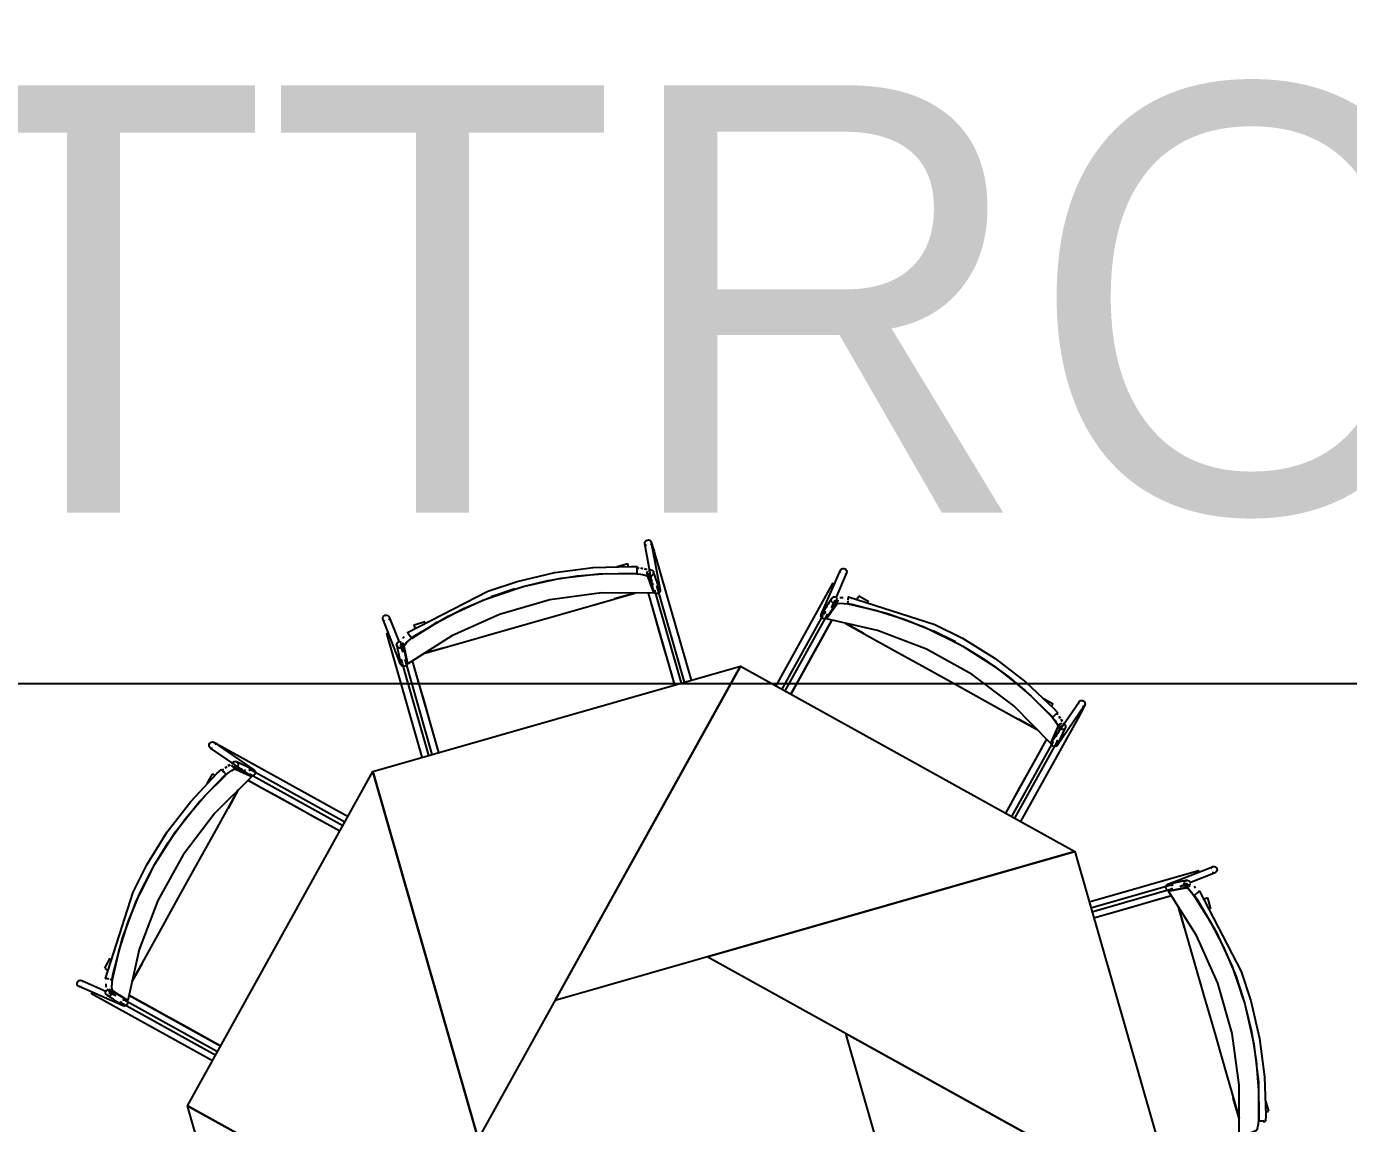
# Model space of a CAD drawing. Header units: metres. Extents: x 3.2 to 22.3, y 0.7 to 22.8.
# Drawn here: x 10.625 to 11.492, y 17.861 to 18.581 of the extents above; entities that cross this region are included whole.
import ezdxf

# ---------------------------------------------------------------- set-up
doc = ezdxf.new("R2010")
doc.units = ezdxf.units.M
for name, color, linetype in [('ARREDI', 9, 'Continuous'), ('PARETI_STRUTTURE', 7, 'Continuous'), ('WAYFINDING_RIQUADRI', 7, 'Continuous'), ('WAYFINDING_TESTI', 7, 'Continuous')]:
    doc.layers.add(name, color=color, linetype=linetype)

msp = doc.modelspace()

# ---------------------------------------------------------------- linework, layer by layer
at = {"layer": 'ARREDI'}
for points in [[(11.03091, 18.2431), (11.03145, 18.24361), (11.03215, 18.24392), (11.0329, 18.24397), (11.03362, 18.24377), (11.03422, 18.24332), (11.03463, 18.24271), (11.03479, 18.24224), (11.03479, 18.24222), (11.03481, 18.24199), (11.03473, 18.24124), (11.0344, 18.24057)], [(11.0317, 18.23991), (11.0311, 18.24034), (11.03068, 18.24097), (11.03053, 18.24144), (11.03053, 18.24145), (11.0305, 18.24169), (11.03058, 18.24244), (11.03092, 18.2431)], [(11.01932, 18.22852), (11.01931, 18.22855)], [(11.01991, 18.22645), (11.0197, 18.22716), (11.01952, 18.2278), (11.0194, 18.22825), (11.01931, 18.22852)], [(11.02564, 18.22619), (11.02566, 18.22647)], [(11.0361, 18.23269), (11.03674, 18.23287)], [(11.03752, 18.23309), (11.03724, 18.23301), (11.03674, 18.23287)], [(11.03757, 18.23311), (11.03756, 18.23311)], [(11.0252, 18.22183), (11.02763, 18.22163), (11.0299, 18.22122), (11.03151, 18.22071), (11.03221, 18.22017), (11.03433, 18.21465), (11.03642, 18.20913), (11.0022, 18.20932), (10.96824, 18.20464), (10.93528, 18.19518), (10.90402, 18.18117), (10.87509, 18.16286), (10.87281, 18.17447)], [(10.95081, 18.21342), (10.96701, 18.21735), (10.98622, 18.22042), (11.00562, 18.22192), (11.02505, 18.22185)], [(10.95081, 18.21341), (10.96705, 18.21735), (10.9863, 18.22042), (11.00573, 18.22192), (11.0252, 18.22184)], [(11.0252, 18.22184), (11.02776, 18.22162), (11.02998, 18.22122), (11.03155, 18.2207), (11.03223, 18.22017)], [(11.02542, 18.22221), (11.02544, 18.22245), (11.02545, 18.2229), (11.02549, 18.22354)], [(11.02549, 18.22355), (11.02553, 18.22427), (11.02557, 18.22502), (11.02561, 18.22569)], [(11.02561, 18.22569), (11.02668, 18.22559)], [(11.02669, 18.22559), (11.02561, 18.22568)], [(11.02912, 18.22527), (11.02798, 18.22548)], [(11.02809, 18.22546), (11.02934, 18.22524)], [(11.03184, 18.22456), (11.03025, 18.22507)], [(11.03031, 18.22507), (11.03188, 18.22455)], [(11.03589, 18.22111), (11.03535, 18.22059), (11.03465, 18.22027), (11.03391, 18.22022), (11.03319, 18.22041), (11.0326, 18.22083), (11.0326, 18.22084), (11.03219, 18.22144), (11.03214, 18.22158), (11.03201, 18.22215), (11.03211, 18.22288), (11.03244, 18.22355)], [(11.03298, 18.22407), (11.03367, 18.22438), (11.03441, 18.22445), (11.03513, 18.22425), (11.03573, 18.22382), (11.03577, 18.22378), (11.03613, 18.22322), (11.03619, 18.22308), (11.03631, 18.2225), (11.03622, 18.22177), (11.03588, 18.2211)], [(11.03526, 18.21696), (11.03466, 18.21851), (11.03312, 18.22252)], [(11.15878, 18.22238), (11.1586, 18.2231), (11.1587, 18.22385), (11.15878, 18.22407), (11.15878, 18.22409), (11.15903, 18.22451), (11.15957, 18.22502), (11.16027, 18.22531), (11.16102, 18.22535), (11.16174, 18.22513), (11.16234, 18.22467), (11.16275, 18.22406)], [(11.16275, 18.22405), (11.16293, 18.22333), (11.16283, 18.22258), (11.16275, 18.22236), (11.16275, 18.22235), (11.1625, 18.22193), (11.16196, 18.22142)], [(10.8856, 18.16951), (10.89938, 18.17347), (10.92149, 18.1798), (10.94368, 18.18616), (10.96591, 18.19254), (10.9881, 18.1989), (11.01022, 18.20525), (11.02399, 18.20919)], [(10.94542, 18.21187), (10.9299, 18.20673)], [(10.92994, 18.20674), (10.94541, 18.21186)], [(11.024, 18.20918), (11.01059, 18.20534)], [(11.05002, 18.1494), (11.04645, 18.16183), (11.04289, 18.17428), (11.03932, 18.1867), (11.03577, 18.19911), (11.03289, 18.20914)], [(11.03617, 18.21457), (11.03582, 18.21548)], [(11.03642, 18.20912), (11.03663, 18.2114)], [(11.04018, 18.20962), (11.03963, 18.20911), (11.03894, 18.2088), (11.03819, 18.20875), (11.03747, 18.20896), (11.03687, 18.2094), (11.03645, 18.21001)], [(11.03867, 18.21302), (11.03939, 18.21281), (11.04, 18.21238), (11.04042, 18.21175), (11.04056, 18.21128), (11.04058, 18.21103), (11.04051, 18.21029), (11.04018, 18.20963)], [(11.15403, 18.21581), (11.15401, 18.21582)], [(11.15406, 18.21579), (11.15432, 18.21565), (11.15477, 18.2154)], [(11.15477, 18.2154), (11.15535, 18.21508)], [(10.87787, 18.1796), (10.89435, 18.18999), (10.91161, 18.19902), (10.92932, 18.20652)], [(10.87799, 18.17969), (10.89444, 18.19005), (10.91169, 18.19905), (10.92935, 18.20652)], [(11.29756, 18.12775), (11.29914, 18.12589), (11.30045, 18.124), (11.30122, 18.1225), (11.30135, 18.12163), (11.29893, 18.11621), (11.29651, 18.11082), (11.27245, 18.13517), (11.24513, 18.15586), (11.21514, 18.17249), (11.18313, 18.18468), (11.14974, 18.1922), (11.15301, 18.19711), (11.15632, 18.20201)], [(11.15275, 18.19974), (11.15355, 18.20093), (11.15687, 18.20585)], [(11.15295, 18.20374), (11.15277, 18.20447), (11.15286, 18.2052), (11.15309, 18.20573), (11.15319, 18.20587), (11.15366, 18.20633), (11.15372, 18.20636), (11.1544, 18.20663), (11.15513, 18.20666), (11.15586, 18.20644), (11.15645, 18.20598)], [(11.15704, 18.20463), (11.15696, 18.20389), (11.15672, 18.20336), (11.15662, 18.20324), (11.15611, 18.20274), (11.1561, 18.20274), (11.15541, 18.20246), (11.15468, 18.20243), (11.15397, 18.20266), (11.15336, 18.20311), (11.15296, 18.20374)], [(11.1563, 18.20202), (11.15708, 18.20238), (11.15873, 18.20253), (11.16099, 18.20242), (11.16352, 18.20206)], [(11.15632, 18.20202), (11.15712, 18.20238), (11.15882, 18.20252), (11.16111, 18.2024), (11.16353, 18.20206)], [(11.15847, 18.20627), (11.15933, 18.20634), (11.16058, 18.20629)], [(11.15927, 18.20635), (11.16058, 18.20629)], [(11.16364, 18.20377), (11.16353, 18.20315), (11.16344, 18.20269), (11.1634, 18.20247)], [(11.16353, 18.20206), (11.18251, 18.19776), (11.20111, 18.19192), (11.21893, 18.18471)], [(11.16367, 18.20203), (11.18263, 18.19772), (11.20119, 18.19191), (11.21896, 18.1847)], [(11.16375, 18.20451), (11.16388, 18.20524), (11.16399, 18.20589), (11.16407, 18.20639), (11.16413, 18.20667), (11.16413, 18.20671), (11.16413, 18.2067), (11.16409, 18.20646)], [(11.17076, 18.20724), (11.17064, 18.207), (11.1704, 18.20658), (11.17008, 18.206), (11.16972, 18.20536)], [(10.86015, 18.19061), (10.85951, 18.191), (10.85905, 18.19159), (10.85894, 18.19181), (10.85894, 18.19182), (10.85882, 18.19229), (10.85885, 18.19304), (10.85912, 18.19374), (10.85964, 18.19429), (10.86029, 18.19464), (10.86104, 18.19475), (10.86178, 18.1946)], [(10.86177, 18.1946), (10.86241, 18.19421), (10.86287, 18.19363), (10.86298, 18.19341), (10.86298, 18.1934), (10.86311, 18.19292), (10.86308, 18.19217), (10.8628, 18.19148)], [(11.12631, 18.14293), (11.13217, 18.1535), (11.13958, 18.16687), (11.14699, 18.18025), (11.15318, 18.19142)], [(11.14619, 18.19352), (11.14601, 18.19424), (11.14611, 18.19499), (11.14619, 18.19521), (11.14619, 18.19523), (11.14644, 18.19565), (11.14698, 18.19616), (11.14768, 18.19645), (11.14843, 18.19649), (11.14915, 18.19627)], [(11.14991, 18.19306), (11.14937, 18.19255), (11.14867, 18.19227), (11.14792, 18.19223), (11.1472, 18.19244), (11.14661, 18.1929), (11.14619, 18.19352)], [(10.86143, 18.1826), (10.86141, 18.1826), (10.86147, 18.18262), (10.86225, 18.18284)], [(10.86225, 18.18284), (10.86289, 18.18302)], [(10.87516, 18.18311), (10.87502, 18.18331), (10.87501, 18.18332), (10.87504, 18.18328), (10.8752, 18.18306), (10.8755, 18.18264), (10.87588, 18.1821), (10.87631, 18.18149), (10.87673, 18.18089)], [(10.87993, 18.18631), (10.87972, 18.18703), (10.87954, 18.18766), (10.8794, 18.18813), (10.87933, 18.18838)], [(11.17405, 18.18269), (11.16184, 18.18947)], [(11.16185, 18.18946), (11.17439, 18.18251), (11.19452, 18.17136), (11.21471, 18.16017), (11.23492, 18.14896), (11.25512, 18.13776), (11.27524, 18.12661), (11.28777, 18.11967)], [(11.23411, 18.17711), (11.2195, 18.18445)], [(11.21954, 18.18443), (11.2341, 18.17711)], [(10.86921, 18.17332), (10.86857, 18.1737), (10.86811, 18.17427), (10.8679, 18.17483), (10.86787, 18.17498), (10.86789, 18.17565), (10.8679, 18.1757), (10.86818, 18.17638), (10.86869, 18.17693), (10.86935, 18.17727)], [(10.87147, 18.17683), (10.87193, 18.17625), (10.87214, 18.1757), (10.87217, 18.17555), (10.87214, 18.17483), (10.87186, 18.17415), (10.87135, 18.17361), (10.8707, 18.17326), (10.86995, 18.17316), (10.86921, 18.17332)], [(10.87189, 18.17033), (10.87162, 18.17175), (10.87049, 18.17757)], [(10.87182, 18.17963), (10.8728, 18.18051)], [(10.87281, 18.1805), (10.87188, 18.17967)], [(10.87279, 18.17446), (10.87309, 18.17527), (10.87415, 18.17654), (10.87582, 18.17806), (10.87788, 18.1796)], [(10.87281, 18.17447), (10.87312, 18.1753), (10.87422, 18.1766), (10.87593, 18.17814), (10.87787, 18.1796)], [(10.8775, 18.1798), (10.87736, 18.17999), (10.87709, 18.18037), (10.87673, 18.1809)], [(11.23901, 18.17439), (11.25325, 18.16573), (11.269, 18.15431), (11.28378, 18.14166), (11.29747, 18.12787)], [(11.23901, 18.17439), (11.25327, 18.16571), (11.26906, 18.15427), (11.28385, 18.14159), (11.29757, 18.12776)], [(10.87165, 18.1613), (10.87102, 18.16169), (10.87056, 18.16228), (10.87045, 18.1625), (10.87045, 18.16251), (10.87032, 18.16298), (10.87035, 18.16373), (10.87063, 18.16443), (10.87114, 18.16498), (10.87179, 18.16533)], [(10.89902, 18.17334), (10.88559, 18.1695)], [(10.87458, 18.16287), (10.8743, 18.16217), (10.8738, 18.16162), (10.87314, 18.16127), (10.87239, 18.16116), (10.87165, 18.16131)], [(10.87809, 18.16476), (10.88161, 18.15248), (10.88582, 18.13779), (10.89005, 18.12309), (10.89424, 18.10843), (10.89535, 18.10456)], [(11.29709, 18.13475), (11.29745, 18.13541), (11.29777, 18.13597), (11.298, 18.13641), (11.29813, 18.13663)], [(11.29898, 18.12875), (11.29953, 18.12925), (11.30008, 18.12975), (11.30096, 18.13052), (11.30116, 18.1307)], [(11.3012, 18.13073), (11.30118, 18.13072)], [(11.31482, 18.13667), (11.31496, 18.13741), (11.3152, 18.13784), (11.3152, 18.13785), (11.31535, 18.13805), (11.31593, 18.13851), (11.31664, 18.13874)], [(11.31664, 18.13875), (11.31739, 18.13873), (11.31808, 18.13846), (11.31865, 18.13796), (11.31903, 18.1373), (11.31914, 18.13657), (11.319, 18.13583), (11.31876, 18.1354), (11.31876, 18.13539), (11.31861, 18.13519), (11.31803, 18.13473), (11.31732, 18.1345)], [(11.28778, 18.11966), (11.27557, 18.12641)], [(11.29757, 18.12776), (11.29922, 18.1258), (11.3005, 18.12394), (11.30125, 18.12246), (11.30136, 18.1216)], [(11.29898, 18.12875), (11.29851, 18.12832), (11.29816, 18.12802), (11.29799, 18.12786)], [(11.30128, 18.12935), (11.30057, 18.13018)], [(11.30365, 18.12263), (11.3019, 18.1187), (11.30122, 18.11719)], [(11.30461, 18.11968), (11.30386, 18.11969), (11.30315, 18.11996), (11.30258, 18.12044), (11.30222, 18.12108), (11.30209, 18.1218), (11.30209, 18.12182), (11.30223, 18.12252), (11.30229, 18.12266), (11.30261, 18.12315), (11.30319, 18.12361), (11.3039, 18.12384)], [(11.3029, 18.12722), (11.30211, 18.12836)], [(11.30218, 18.12828), (11.3029, 18.12723)], [(11.30419, 18.12497), (11.30342, 18.12647)], [(11.30346, 18.12642), (11.30421, 18.12495)], [(11.30465, 18.12383), (11.30536, 18.12356), (11.30592, 18.12308), (11.3063, 18.12244), (11.30641, 18.12172), (11.30641, 18.12165), (11.30627, 18.121), (11.30622, 18.12086), (11.3059, 18.12037), (11.30531, 18.11991), (11.30461, 18.11968)], [(11.31295, 18.12771), (11.31353, 18.12739)], [(11.31427, 18.12698), (11.31428, 18.12697), (11.31424, 18.127), (11.31398, 18.12715), (11.31353, 18.1274)], [(11.26715, 18.06485), (11.27017, 18.0703), (11.27644, 18.08162), (11.28271, 18.09291), (11.28897, 18.10422), (11.29403, 18.11334)], [(11.30019, 18.11487), (11.30058, 18.11575)], [(10.745, 18.10906), (10.74501, 18.10981), (10.74529, 18.1105), (10.74579, 18.11107), (10.74644, 18.11145), (10.74718, 18.11156), (10.74791, 18.11142), (10.74834, 18.11118), (10.74836, 18.11118), (10.74855, 18.11103), (10.74901, 18.11045), (10.74925, 18.10974)], [(10.74707, 18.10724), (10.74634, 18.10738), (10.7459, 18.10762), (10.74589, 18.10762), (10.7457, 18.10777), (10.74524, 18.10835), (10.745, 18.10906)], [(10.75603, 18.10537), (10.75635, 18.10595)], [(10.75676, 18.10669), (10.75678, 18.1067), (10.75675, 18.10665), (10.7566, 18.1064), (10.75635, 18.10595)], [(11.2965, 18.11083), (11.29827, 18.11229)], [(11.29952, 18.10852), (11.29877, 18.10854), (11.29807, 18.10882), (11.2975, 18.10932), (11.29714, 18.10997), (11.29702, 18.11071), (11.29716, 18.11144)], [(11.30029, 18.11249), (11.30085, 18.11199), (11.30122, 18.11133), (11.30134, 18.1106), (11.30119, 18.10986), (11.30097, 18.10943), (11.30097, 18.10942), (11.30081, 18.10922), (11.30023, 18.10876), (11.29952, 18.10853)], [(10.75877, 18.0966), (10.75727, 18.09584)], [(10.75732, 18.09588), (10.7588, 18.09663)], [(10.76407, 18.09702), (10.76405, 18.09627), (10.76379, 18.09557), (10.7633, 18.095), (10.76266, 18.09463), (10.76194, 18.09451), (10.76193, 18.09451), (10.76122, 18.09465), (10.76108, 18.0947), (10.7606, 18.09502), (10.76014, 18.09561), (10.7599, 18.09632)], [(10.75991, 18.09706), (10.76018, 18.09777), (10.76066, 18.09834), (10.7613, 18.09872), (10.76203, 18.09883), (10.7621, 18.09883), (10.76275, 18.09869), (10.76289, 18.09863), (10.76337, 18.09831), (10.76383, 18.09773), (10.76407, 18.09702)], [(10.76111, 18.09607), (10.76504, 18.09432), (10.76656, 18.09364)], [(10.75599, 18.08997), (10.75786, 18.09156), (10.75974, 18.09286), (10.76124, 18.09364), (10.76212, 18.09377), (10.76754, 18.09135), (10.77292, 18.08893), (10.74858, 18.06486), (10.72788, 18.03754), (10.71126, 18.00756), (10.69906, 17.97554), (10.69155, 17.94214), (10.68663, 17.94543), (10.68173, 17.94874)], [(10.70935, 18.03142), (10.71803, 18.04569), (10.72947, 18.06148), (10.74216, 18.07627), (10.75599, 18.08999)], [(10.70935, 18.03143), (10.71802, 18.04566), (10.72943, 18.06141), (10.74209, 18.07619), (10.75588, 18.08989)], [(10.74899, 18.08951), (10.74834, 18.08987), (10.74777, 18.09019), (10.74734, 18.09042), (10.74712, 18.09055)], [(10.75301, 18.09361), (10.75303, 18.0936)], [(10.755, 18.0914), (10.7545, 18.09194), (10.754, 18.0925), (10.75357, 18.093), (10.75322, 18.09337), (10.75304, 18.09358)], [(10.75439, 18.0937), (10.75356, 18.09299)], [(10.75499, 18.0914), (10.75542, 18.09092), (10.75573, 18.09058), (10.75588, 18.09041)], [(10.75652, 18.09532), (10.75539, 18.09452)], [(10.75547, 18.0946), (10.75651, 18.09532)], [(10.75599, 18.08999), (10.75795, 18.09164), (10.75981, 18.09292), (10.76128, 18.09367), (10.76214, 18.09378)], [(10.76887, 18.09261), (10.768, 18.093)], [(10.77126, 18.0927), (10.77176, 18.09327), (10.77241, 18.09363), (10.77315, 18.09376), (10.77388, 18.09361), (10.77431, 18.09338), (10.77433, 18.09338), (10.77452, 18.09323), (10.77498, 18.09265), (10.77522, 18.09194)], [(10.77291, 18.08892), (10.77145, 18.09069)], [(10.77522, 18.09194), (10.77521, 18.09119), (10.77493, 18.09049), (10.77443, 18.08992), (10.77378, 18.08956), (10.77304, 18.08944), (10.7723, 18.08957)], [(10.69454, 17.95473), (10.70123, 17.96681), (10.71238, 17.98694), (10.72358, 18.00713), (10.73479, 18.02734), (10.74598, 18.04753), (10.75713, 18.06766), (10.76408, 18.08019)], [(10.76408, 18.0802), (10.75733, 18.06799)], [(10.8306, 18.05307), (10.82476, 18.05631), (10.81345, 18.06259), (10.80213, 18.06887), (10.79083, 18.07513), (10.77954, 18.08139), (10.77041, 18.08645)], [(10.70664, 18.02653), (10.69929, 18.01191)], [(10.69931, 18.01196), (10.70663, 18.02651)], [(11.39352, 18.02734), (11.39352, 18.02736), (11.39354, 18.0273), (11.39376, 18.02652)], [(11.39376, 18.02652), (11.39395, 18.02588)], [(11.40153, 18.02862), (11.40192, 18.02926), (11.40251, 18.02972), (11.40273, 18.02983), (11.40274, 18.02983), (11.40321, 18.02995), (11.40396, 18.02993), (11.40466, 18.02965), (11.40521, 18.02913), (11.40556, 18.02848), (11.40567, 18.02773), (11.40552, 18.027)], [(11.40552, 18.027), (11.40514, 18.02636), (11.40455, 18.0259), (11.40433, 18.02579), (11.40432, 18.02579), (11.40384, 18.02566), (11.40309, 18.02569), (11.4024, 18.02597)], [(11.37222, 18.01712), (11.37261, 18.01776), (11.3732, 18.01821), (11.37342, 18.01832), (11.37343, 18.01832), (11.3739, 18.01845), (11.37465, 18.01842), (11.37535, 18.01814), (11.3759, 18.01763), (11.37625, 18.01698)], [(11.38125, 18.01688), (11.38267, 18.01716), (11.38849, 18.01828)], [(11.38775, 18.0173), (11.38717, 18.01684), (11.38662, 18.01663), (11.38647, 18.0166), (11.38575, 18.01663), (11.38507, 18.01691), (11.38453, 18.01742), (11.38418, 18.01807), (11.38408, 18.01882), (11.38424, 18.01956)], [(11.38424, 18.01956), (11.38462, 18.0202), (11.38519, 18.02066), (11.38575, 18.02087), (11.3859, 18.0209), (11.38657, 18.02088), (11.38662, 18.02087), (11.38731, 18.02059), (11.38785, 18.02008), (11.38819, 18.01942)], [(10.68168, 17.95595), (10.68599, 17.97493), (10.69182, 17.99353), (10.69903, 18.01135)], [(10.68171, 17.95609), (10.68602, 17.97505), (10.69184, 17.9936), (10.69905, 18.01138)], [(11.37568, 18.01068), (11.3634, 18.00716), (11.34871, 18.00295), (11.33401, 17.99873), (11.32486, 17.99612)], [(11.37379, 18.01419), (11.37309, 18.01447), (11.37254, 18.01497), (11.37218, 18.01563), (11.37208, 18.01638), (11.37222, 18.01712)], [(11.43275, 17.86357), (11.43255, 17.86114), (11.43214, 17.85888), (11.43163, 17.85726), (11.43109, 17.85656), (11.42557, 17.85445), (11.42005, 17.85235), (11.42023, 17.88657), (11.41556, 17.92053), (11.4061, 17.95347), (11.39209, 17.98475), (11.37378, 18.01367), (11.37959, 18.01482), (11.38539, 18.01596)], [(11.38538, 18.01598), (11.38619, 18.01567), (11.38746, 18.01462), (11.38898, 18.01295), (11.39052, 18.01089)], [(11.38539, 18.01596), (11.38622, 18.01564), (11.38751, 18.01454), (11.38906, 18.01285), (11.39061, 18.01078), (11.40097, 17.99433), (11.40997, 17.97708), (11.41744, 17.95942)], [(11.39052, 18.0109), (11.40091, 17.99442), (11.40994, 17.97716), (11.41743, 17.95945)], [(11.39055, 18.01695), (11.39143, 18.01597)], [(11.39142, 18.01596), (11.39059, 18.01689)], [(11.39072, 18.01127), (11.39091, 18.01141), (11.39129, 18.01168), (11.3918, 18.01204)], [(11.39403, 18.01361), (11.39423, 18.01375), (11.39424, 18.01376), (11.3942, 18.01373), (11.39398, 18.01357), (11.39356, 18.01328), (11.39302, 18.01289), (11.39241, 18.01246), (11.39181, 18.01204)], [(11.39723, 18.00884), (11.39795, 18.00905), (11.39858, 18.00923), (11.39905, 18.00937), (11.3993, 18.00944)], [(11.38426, 17.98976), (11.38042, 18.00319)], [(11.38043, 18.00317), (11.38439, 17.98939), (11.39072, 17.96728), (11.39708, 17.94509), (11.40346, 17.92287), (11.40982, 17.90067), (11.41617, 17.87855), (11.42011, 17.86478)], [(10.70105, 17.96646), (10.69454, 17.95473)], [(10.67651, 17.96318), (10.67675, 17.96306), (10.67716, 17.96282), (10.67775, 17.9625), (10.67838, 17.96214)], [(11.42279, 17.94335), (11.41765, 17.95887)], [(11.41766, 17.95883), (11.42278, 17.94336)], [(10.66136, 17.9512), (10.66064, 17.95103), (10.65989, 17.95111), (10.65967, 17.9512), (10.65966, 17.9512), (10.65924, 17.95145), (10.65872, 17.95199), (10.65843, 17.95268), (10.65839, 17.95343), (10.65861, 17.95416), (10.65907, 17.95475), (10.65968, 17.95517)], [(10.65969, 17.95517), (10.66041, 17.95535), (10.66116, 17.95525), (10.66138, 17.95517), (10.6614, 17.95517), (10.66182, 17.95492), (10.66233, 17.95438)], [(10.67924, 17.95617), (10.6785, 17.9563), (10.67785, 17.95641), (10.67735, 17.95649), (10.67707, 17.95655), (10.67703, 17.95655), (10.67705, 17.95655), (10.67728, 17.95651)], [(10.68, 17.94537), (10.67928, 17.94519), (10.67854, 17.94527), (10.67801, 17.94551), (10.67787, 17.94561), (10.67742, 17.94609), (10.67739, 17.94613), (10.67711, 17.94682), (10.67708, 17.94755), (10.67731, 17.94827), (10.67776, 17.94887)], [(10.67747, 17.95089), (10.6774, 17.95175), (10.67746, 17.953)], [(10.6774, 17.95169), (10.67745, 17.95299)], [(10.68401, 17.94516), (10.68281, 17.94597), (10.6779, 17.94929)], [(10.67912, 17.94946), (10.67985, 17.94937), (10.68038, 17.94914), (10.68051, 17.94904), (10.68101, 17.94853), (10.68101, 17.94851), (10.68128, 17.94783), (10.68131, 17.9471), (10.68109, 17.94639), (10.68063, 17.94578), (10.68001, 17.94537)], [(10.67997, 17.95605), (10.6806, 17.95594), (10.68105, 17.95586), (10.68128, 17.95582)], [(10.68173, 17.94872), (10.68136, 17.94949), (10.68121, 17.95115), (10.68132, 17.95341), (10.68168, 17.95594)], [(10.68173, 17.94874), (10.68137, 17.94954), (10.68123, 17.95124), (10.68134, 17.95353), (10.68169, 17.95595)], [(10.66794, 17.94644), (10.66792, 17.94643)], [(10.66795, 17.94648), (10.66809, 17.94674), (10.66834, 17.94718)], [(10.66835, 17.94719), (10.66867, 17.94777)], [(10.69022, 17.93861), (10.6895, 17.93843), (10.68875, 17.93852), (10.68853, 17.93861), (10.68851, 17.93861), (10.6881, 17.93886), (10.68758, 17.9394), (10.68729, 17.94009), (10.68725, 17.94084), (10.68747, 17.94157)], [(10.69068, 17.94233), (10.69119, 17.94179), (10.69147, 17.94109), (10.69151, 17.94034), (10.6913, 17.93962), (10.69085, 17.93902), (10.69022, 17.93861)], [(10.75254, 17.91222), (10.74359, 17.91718), (10.73024, 17.92459), (10.71687, 17.932), (10.70349, 17.93941), (10.69233, 17.9456)], [(11.42433, 17.93796), (11.42827, 17.92173), (11.43134, 17.90248), (11.43284, 17.88305), (11.43276, 17.86357)], [(11.42434, 17.93796), (11.42827, 17.92176), (11.43134, 17.90255), (11.43284, 17.88315), (11.43277, 17.86372)], [(11.42011, 17.86477), (11.41626, 17.87818)], [(11.43276, 17.86357), (11.43254, 17.86101), (11.43214, 17.85879), (11.43162, 17.85722), (11.4311, 17.85654)], [(11.43313, 17.86335), (11.43337, 17.86333), (11.43382, 17.86332), (11.43446, 17.86328)], [(11.43447, 17.86329), (11.43519, 17.86324), (11.43594, 17.8632), (11.43661, 17.86316)], [(11.43651, 17.86208), (11.4366, 17.86316)], [(11.43661, 17.86316), (11.43651, 17.86209)], [(11.43711, 17.86313), (11.43739, 17.86312)], [(11.43737, 17.86886), (11.43808, 17.86907), (11.43872, 17.86925), (11.43917, 17.86937), (11.43944, 17.86946)], [(11.43944, 17.86945), (11.43947, 17.86946)]]:
    msp.add_lwpolyline(points, dxfattribs=at)
for points in [[(11.14973, 18.19219), (11.15013, 18.19518)], [(10.8751, 18.16287), (10.87328, 18.16527)], [(11.09318, 18.16129), (10.92137, 17.85136), (10.85232, 18.09223)], [(11.31233, 18.0398), (10.97169, 17.94214), (11.09318, 18.16129)], [(10.85231, 18.09222), (10.94998, 17.75159), (10.73083, 17.87307)], [(11.3814, 17.79894), (11.07147, 17.97074), (11.31234, 18.0398)], [(11.37379, 18.01367), (11.37619, 18.01549)], [(10.69138, 17.94217), (10.68856, 17.94256)], [(11.25991, 17.57978), (11.16224, 17.92042), (11.3814, 17.79893)], [(10.73083, 17.87307), (11.04076, 17.70127), (10.79988, 17.63221)]]:
    msp.add_lwpolyline(points, close=True, dxfattribs=at)
at = {"layer": 'PARETI_STRUTTURE'}
for points in [[(11.0363, 18.21049), (11.03053, 18.24144)], [(11.03475, 18.24252), (11.03517, 18.24124), (11.03564, 18.2397), (11.03657, 18.23657), (11.03757, 18.23311)], [(11.03478, 18.24224), (11.04056, 18.21128)], [(10.94692, 18.21683), (10.97155, 18.22258), (10.99662, 18.22586), (11.02188, 18.22662), (11.02566, 18.22651)], [(11.01245, 18.22658), (11.01931, 18.22855)], [(11.03757, 18.23311), (11.06082, 18.15201)], [(10.94811, 18.21266), (10.9509, 18.21345), (10.97539, 18.21885), (11.00031, 18.22179), (11.02542, 18.22219)], [(11.03214, 18.22158), (11.03219, 18.22141), (11.03223, 18.2213), (11.03232, 18.22105), (11.03237, 18.22093), (11.03258, 18.2203), (11.03264, 18.22019), (11.0328, 18.21969), (11.03286, 18.21957), (11.03298, 18.21919), (11.03303, 18.21908), (11.03307, 18.21896), (11.03312, 18.21883), (11.03329, 18.21833), (11.03334, 18.21821), (11.03343, 18.21796), (11.03347, 18.21784), (11.03351, 18.21772), (11.03357, 18.21759), (11.03378, 18.21697), (11.03383, 18.21684), (11.03387, 18.21673), (11.034, 18.21636), (11.03405, 18.21623), (11.03422, 18.21573), (11.03426, 18.21562), (11.03432, 18.2155), (11.03448, 18.215), (11.03454, 18.21487), (11.03462, 18.21462), (11.03466, 18.21451), (11.03475, 18.21426), (11.0348, 18.21414), (11.03497, 18.21364), (11.03503, 18.21351), (11.03507, 18.21339), (11.03511, 18.21327), (11.03519, 18.21302), (11.03525, 18.2129), (11.03546, 18.21227), (11.03551, 18.21216), (11.03568, 18.21166), (11.03573, 18.21154), (11.03586, 18.21116), (11.0359, 18.21105), (11.03594, 18.21093), (11.036, 18.2108), (11.03608, 18.21055)], [(11.03416, 18.22031), (11.03455, 18.21897)], [(11.04015, 18.21201), (11.03619, 18.22308)], [(11.1462, 18.19522), (11.15878, 18.22408)], [(11.16276, 18.22236), (11.15566, 18.20609)], [(10.87501, 18.18332), (10.92771, 18.21049), (10.94692, 18.21684)], [(10.8775, 18.17978), (10.87999, 18.18143), (10.9016, 18.19411), (10.92439, 18.20456), (10.94812, 18.21267)], [(11.05012, 18.14895), (11.03286, 18.20914)], [(11.03682, 18.21104), (11.05428, 18.15014)], [(11.05666, 18.15082), (11.03852, 18.21407)], [(11.1166, 18.14832), (11.15401, 18.21582)], [(11.1531, 18.20573), (11.15305, 18.20566), (11.15263, 18.205), (11.15256, 18.2049), (11.15248, 18.20479), (11.15185, 18.20379), (11.15177, 18.20368), (11.15128, 18.2029), (11.15121, 18.2028), (11.15113, 18.20269), (11.15051, 18.20169), (11.15042, 18.20158), (11.14994, 18.2008), (11.14987, 18.2007), (11.14978, 18.20059), (11.14916, 18.19959), (11.14908, 18.19948), (11.14859, 18.1987), (11.14852, 18.19861), (11.14845, 18.1985), (11.14837, 18.19838), (11.14781, 18.1975), (11.14773, 18.19738), (11.14724, 18.19661), (11.14717, 18.19651), (11.1471, 18.1964), (11.14702, 18.19629), (11.14674, 18.19584), (11.14619, 18.19522)], [(11.15038, 18.1935), (11.15672, 18.20336)], [(11.15501, 18.2046), (11.15315, 18.20033)], [(11.15395, 18.20168), (11.15445, 18.20259)], [(11.1634, 18.20244), (11.16631, 18.20186), (11.19056, 18.19554), (11.21406, 18.18682), (11.23658, 18.17577)], [(11.16414, 18.20671), (11.22061, 18.18866), (11.23868, 18.17956)], [(11.17078, 18.20727), (11.17746, 18.20356)], [(10.87045, 18.16251), (10.85895, 18.19182)], [(10.86297, 18.1934), (10.86946, 18.17689)], [(11.14727, 18.19471), (11.12038, 18.14621)], [(11.12254, 18.14501), (11.15007, 18.19468)], [(11.15321, 18.19142), (11.12633, 18.14292)], [(11.1488, 18.19748), (11.14737, 18.19491)], [(11.15059, 18.19448), (11.15016, 18.19349)], [(10.88467, 18.10151), (10.86142, 18.1826)], [(10.87932, 18.18841), (10.88666, 18.19052)], [(10.8679, 18.17482), (10.86793, 18.17474), (10.86801, 18.17436), (10.86804, 18.17422), (10.86815, 18.17372), (10.86818, 18.17358), (10.86826, 18.17321), (10.86829, 18.17307), (10.86837, 18.1727), (10.8684, 18.17256), (10.86851, 18.17206), (10.86854, 18.17192), (10.86862, 18.17154), (10.86865, 18.1714), (10.86873, 18.17103), (10.86876, 18.17089), (10.86887, 18.17039), (10.8689, 18.17025), (10.86898, 18.16988), (10.86901, 18.16974), (10.86912, 18.16924), (10.86915, 18.1691), (10.86923, 18.16872), (10.86926, 18.16858), (10.86934, 18.16821), (10.86937, 18.16807), (10.86948, 18.16757), (10.86951, 18.16743), (10.86959, 18.16706), (10.86962, 18.16692), (10.86973, 18.16642), (10.86976, 18.16628), (10.86984, 18.1659), (10.86987, 18.16576), (10.86995, 18.16539), (10.86998, 18.16525), (10.87009, 18.16475), (10.87013, 18.16461), (10.87016, 18.16449), (10.87018, 18.16436), (10.87022, 18.16424), (10.87025, 18.1641), (10.87033, 18.16372), (10.87036, 18.16358), (10.87041, 18.16333), (10.87045, 18.1625)], [(10.87023, 18.17493), (10.87175, 18.17104)], [(10.87464, 18.16426), (10.87214, 18.17571)], [(11.23658, 18.17578), (11.2391, 18.17436), (11.26025, 18.16086), (11.27993, 18.14532), (11.29797, 18.12785)], [(11.23868, 18.17956), (11.26015, 18.16621), (11.2802, 18.1508), (11.29861, 18.13348), (11.3012, 18.13073)], [(10.8707, 18.16594), (10.87151, 18.16312)], [(10.87138, 18.17254), (10.87109, 18.17356)], [(10.87157, 18.16291), (10.88883, 18.1027)], [(10.89121, 18.10338), (10.87358, 18.16487)], [(10.87409, 18.16509), (10.87448, 18.16409)], [(10.87811, 18.16477), (10.89537, 18.10458)], [(11.29191, 18.14012), (11.29815, 18.13666)], [(11.29739, 18.11187), (11.3152, 18.13785)], [(11.31877, 18.1354), (11.30096, 18.10943)], [(11.31894, 18.13562), (11.31833, 18.13442), (11.31758, 18.13299), (11.31603, 18.13013), (11.31428, 18.12698)], [(11.31428, 18.12697), (11.27686, 18.05947)], [(11.29728, 18.11208), (11.29734, 18.1122), (11.29739, 18.11232), (11.29745, 18.11244), (11.2975, 18.11255), (11.29756, 18.11268), (11.29761, 18.11279), (11.29767, 18.11291), (11.29773, 18.11302), (11.29778, 18.11315), (11.29784, 18.11326), (11.29789, 18.11338), (11.29795, 18.1135), (11.298, 18.11362), (11.29807, 18.11375), (11.29813, 18.11386), (11.29818, 18.11398), (11.29824, 18.11409), (11.2983, 18.11422), (11.29835, 18.11433), (11.29841, 18.11445), (11.29846, 18.11457), (11.29852, 18.11469), (11.29857, 18.1148), (11.29863, 18.11493), (11.29868, 18.11504), (11.2988, 18.11529), (11.29885, 18.1154), (11.29891, 18.11552), (11.29896, 18.11563), (11.29902, 18.11576), (11.29907, 18.11587), (11.29913, 18.116), (11.29918, 18.11611), (11.29924, 18.11623), (11.2993, 18.11634), (11.29935, 18.11647), (11.29941, 18.11658), (11.29952, 18.11683), (11.29957, 18.11694), (11.29963, 18.11707), (11.2997, 18.11718), (11.29975, 18.1173), (11.29981, 18.11741), (11.29986, 18.11754), (11.29992, 18.11765), (11.29998, 18.11777), (11.30003, 18.11788), (11.30009, 18.11801), (11.30014, 18.11812), (11.30025, 18.11837), (11.30031, 18.11848), (11.30036, 18.11861), (11.30042, 18.11872), (11.30048, 18.11884), (11.30053, 18.11895), (11.30059, 18.11908), (11.30064, 18.11919), (11.3007, 18.11932), (11.30075, 18.11943), (11.30081, 18.11955), (11.30086, 18.11966), (11.30098, 18.11991), (11.30103, 18.12002), (11.30109, 18.12015), (11.30114, 18.12026), (11.30121, 18.12038), (11.30127, 18.1205), (11.30132, 18.12062), (11.30138, 18.12073), (11.30143, 18.12086), (11.30149, 18.12097), (11.3016, 18.12122), (11.30166, 18.12133), (11.30171, 18.12145), (11.30177, 18.12157), (11.30182, 18.12169), (11.30188, 18.1218), (11.30193, 18.12193), (11.30199, 18.12204), (11.30205, 18.12216), (11.3021, 18.12227), (11.30216, 18.1224), (11.30221, 18.12251), (11.30227, 18.12263), (11.30228, 18.12266)], [(11.26713, 18.06487), (11.29401, 18.11336)], [(11.30119, 18.11022), (11.30622, 18.12086)], [(11.30283, 18.12033), (11.30192, 18.1187)], [(10.77187, 18.0898), (10.7459, 18.10761)], [(10.74813, 18.11136), (10.74932, 18.11075), (10.75075, 18.11), (10.75361, 18.10845), (10.75676, 18.1067)], [(10.74835, 18.11119), (10.77432, 18.09338)], [(10.75677, 18.1067), (10.83599, 18.06279)], [(11.29815, 18.11191), (11.27091, 18.06277)], [(11.27308, 18.06157), (11.30149, 18.11283)], [(10.77353, 18.09361), (10.76289, 18.09864)], [(10.70418, 18.03109), (10.71753, 18.05256), (10.73295, 18.07262), (10.75026, 18.09102), (10.75301, 18.09362)], [(10.70797, 18.029), (10.70938, 18.03151), (10.72288, 18.05267), (10.73843, 18.07235), (10.7559, 18.09039)], [(10.74362, 18.08433), (10.74708, 18.09056)], [(10.77167, 18.0897), (10.77154, 18.08976), (10.77143, 18.08981), (10.77131, 18.08987), (10.77119, 18.08992), (10.77107, 18.08998), (10.77096, 18.09003), (10.77083, 18.09009), (10.77072, 18.09014), (10.7706, 18.0902), (10.77049, 18.09026), (10.77036, 18.09031), (10.77025, 18.09037), (10.77, 18.09048), (10.76989, 18.09055), (10.76976, 18.0906), (10.76965, 18.09066), (10.76953, 18.09071), (10.76942, 18.09077), (10.76929, 18.09082), (10.76918, 18.09088), (10.76906, 18.09094), (10.76894, 18.09099), (10.76869, 18.0911), (10.76858, 18.09116), (10.76846, 18.09121), (10.76835, 18.09127), (10.76822, 18.09132), (10.76811, 18.09138), (10.76799, 18.09144), (10.76787, 18.09149), (10.76775, 18.09155), (10.76764, 18.0916), (10.76751, 18.09166), (10.7674, 18.09171), (10.76728, 18.09177), (10.76717, 18.09182), (10.76692, 18.09194), (10.76681, 18.09199), (10.76668, 18.09205), (10.76657, 18.09212), (10.76644, 18.09217), (10.76633, 18.09223), (10.76621, 18.09228), (10.7661, 18.09234), (10.76597, 18.09239), (10.76586, 18.09245), (10.76574, 18.09251), (10.76562, 18.09256), (10.76537, 18.09267), (10.76526, 18.09273), (10.76514, 18.09278), (10.76503, 18.09284), (10.7649, 18.09289), (10.76479, 18.09295), (10.76467, 18.09301), (10.76456, 18.09306), (10.76443, 18.09312), (10.76432, 18.09317), (10.76407, 18.09328), (10.76396, 18.09334), (10.76383, 18.09339), (10.76372, 18.09345), (10.7636, 18.09351), (10.76349, 18.09356), (10.76336, 18.09362), (10.76325, 18.09369), (10.76312, 18.09374), (10.76301, 18.0938), (10.76289, 18.09385), (10.76278, 18.09391), (10.76253, 18.09402), (10.76242, 18.09407), (10.76229, 18.09413), (10.76218, 18.09419), (10.76206, 18.09424), (10.76194, 18.0943), (10.76182, 18.09435), (10.76171, 18.09441), (10.76158, 18.09446), (10.76147, 18.09452), (10.76135, 18.09457), (10.76124, 18.09463), (10.76111, 18.09469), (10.76108, 18.0947)], [(10.76341, 18.09525), (10.76505, 18.09433)], [(10.8339, 18.059), (10.77091, 18.09391)], [(10.77184, 18.09057), (10.83269, 18.05684)], [(10.83059, 18.05305), (10.77039, 18.08642)], [(10.67703, 17.95655), (10.69509, 18.01303), (10.70418, 18.0311)], [(10.6813, 17.95581), (10.68189, 17.95873), (10.68821, 17.98298), (10.69693, 18.00648), (10.70797, 18.02899)], [(11.3218, 18.00678), (11.39352, 18.02735)], [(11.37343, 18.01832), (11.40274, 18.02982)], [(11.38574, 18.02087), (11.38566, 18.02085), (11.38528, 18.02076), (11.38514, 18.02073), (11.38477, 18.02065), (11.38463, 18.02062), (11.38413, 18.02051), (11.38399, 18.02048), (11.38362, 18.0204), (11.38348, 18.02037), (11.38298, 18.02026), (11.38284, 18.02023), (11.38246, 18.02015), (11.38232, 18.02012), (11.38195, 18.02004), (11.38181, 18.02001), (11.38131, 18.0199), (11.38117, 18.01987), (11.3808, 18.01979), (11.38066, 18.01976), (11.38016, 18.01965), (11.38002, 18.01962), (11.37964, 18.01954), (11.3795, 18.01951), (11.37913, 18.01943), (11.37899, 18.0194), (11.37849, 18.01929), (11.37835, 18.01926), (11.37798, 18.01918), (11.37784, 18.01915), (11.37746, 18.01907), (11.37732, 18.01904), (11.37682, 18.01893), (11.37669, 18.0189), (11.37631, 18.01882), (11.37617, 18.01879), (11.37567, 18.01868), (11.37553, 18.01865), (11.37528, 18.0186), (11.37516, 18.01855), (11.37502, 18.01853), (11.37464, 18.01844), (11.3745, 18.01841), (11.37425, 18.01836), (11.37342, 18.01832)], [(11.37686, 18.01807), (11.37404, 18.01726)], [(11.38629, 18.01871), (11.38196, 18.01702)], [(11.40432, 18.0258), (11.38781, 18.01931)], [(11.37383, 18.0172), (11.323, 18.00263)], [(11.32367, 18.00025), (11.37579, 18.01519)], [(11.37569, 18.01066), (11.32487, 17.99609)], [(11.37601, 18.01468), (11.37501, 18.01429)], [(11.37518, 18.01413), (11.38663, 18.01663)], [(11.38346, 18.01739), (11.38448, 18.01768)], [(11.3907, 18.01127), (11.39235, 18.00878), (11.40503, 17.98717), (11.41548, 17.96438), (11.42359, 17.94066)], [(11.39424, 18.01376), (11.42141, 17.96106), (11.42776, 17.94185)], [(11.39933, 18.00945), (11.40144, 18.00211)], [(10.67647, 17.9632), (10.68018, 17.96988)], [(10.68852, 17.93861), (10.65966, 17.9512)], [(10.66139, 17.95517), (10.67765, 17.94807)], [(10.69024, 17.9428), (10.68038, 17.94913)], [(10.74715, 17.90251), (10.66792, 17.94643)], [(10.67801, 17.94552), (10.67808, 17.94547), (10.67875, 17.94505), (10.67885, 17.94498), (10.67896, 17.9449), (10.67996, 17.94427), (10.68007, 17.94419), (10.68085, 17.9437), (10.68094, 17.94363), (10.68106, 17.94355), (10.68206, 17.94292), (10.68217, 17.94284), (10.68294, 17.94236), (10.68304, 17.94229), (10.68315, 17.9422), (10.68415, 17.94158), (10.68426, 17.94149), (10.68504, 17.94101), (10.68514, 17.94094), (10.68525, 17.94087), (10.68536, 17.94079), (10.68636, 17.94016), (10.68647, 17.94008), (10.68714, 17.93966), (10.68724, 17.93959), (10.68735, 17.93952), (10.68746, 17.93944), (10.6879, 17.93916), (10.68853, 17.93861)], [(10.67915, 17.94742), (10.68341, 17.94556)], [(10.68206, 17.94637), (10.68116, 17.94687)], [(10.68626, 17.94122), (10.68883, 17.93979)], [(10.75044, 17.90846), (10.68907, 17.94249)], [(10.68927, 17.94301), (10.69025, 17.94258)], [(10.69233, 17.94563), (10.75254, 17.91225)], [(11.42358, 17.94066), (11.42437, 17.93787), (11.42978, 17.91338), (11.43271, 17.88846), (11.43311, 17.86335)], [(11.42775, 17.94185), (11.4335, 17.91722), (11.43678, 17.89216), (11.43754, 17.86689), (11.43743, 17.86311)], [(10.68904, 17.93968), (10.74924, 17.9063)], [(11.4375, 17.87632), (11.43947, 17.86946)]]:
    msp.add_lwpolyline(points, dxfattribs=at)
at = {"layer": 'WAYFINDING_RIQUADRI'}
msp.add_lwpolyline([(9.1, 18.15), (12.3, 18.15), (12.3, 18.65), (9.1, 18.65)], close=True, dxfattribs=at)

# ---------------------------------------------------------------- texts
at = {"layer": 'WAYFINDING_TESTI', "insert": (10.7, 18.4), "char_height": 0.28, "attachment_point": 5}
msp.add_mtext('LAB. ELETTRONICA', dxfattribs=at)

doc.saveas('drawing.dxf')
